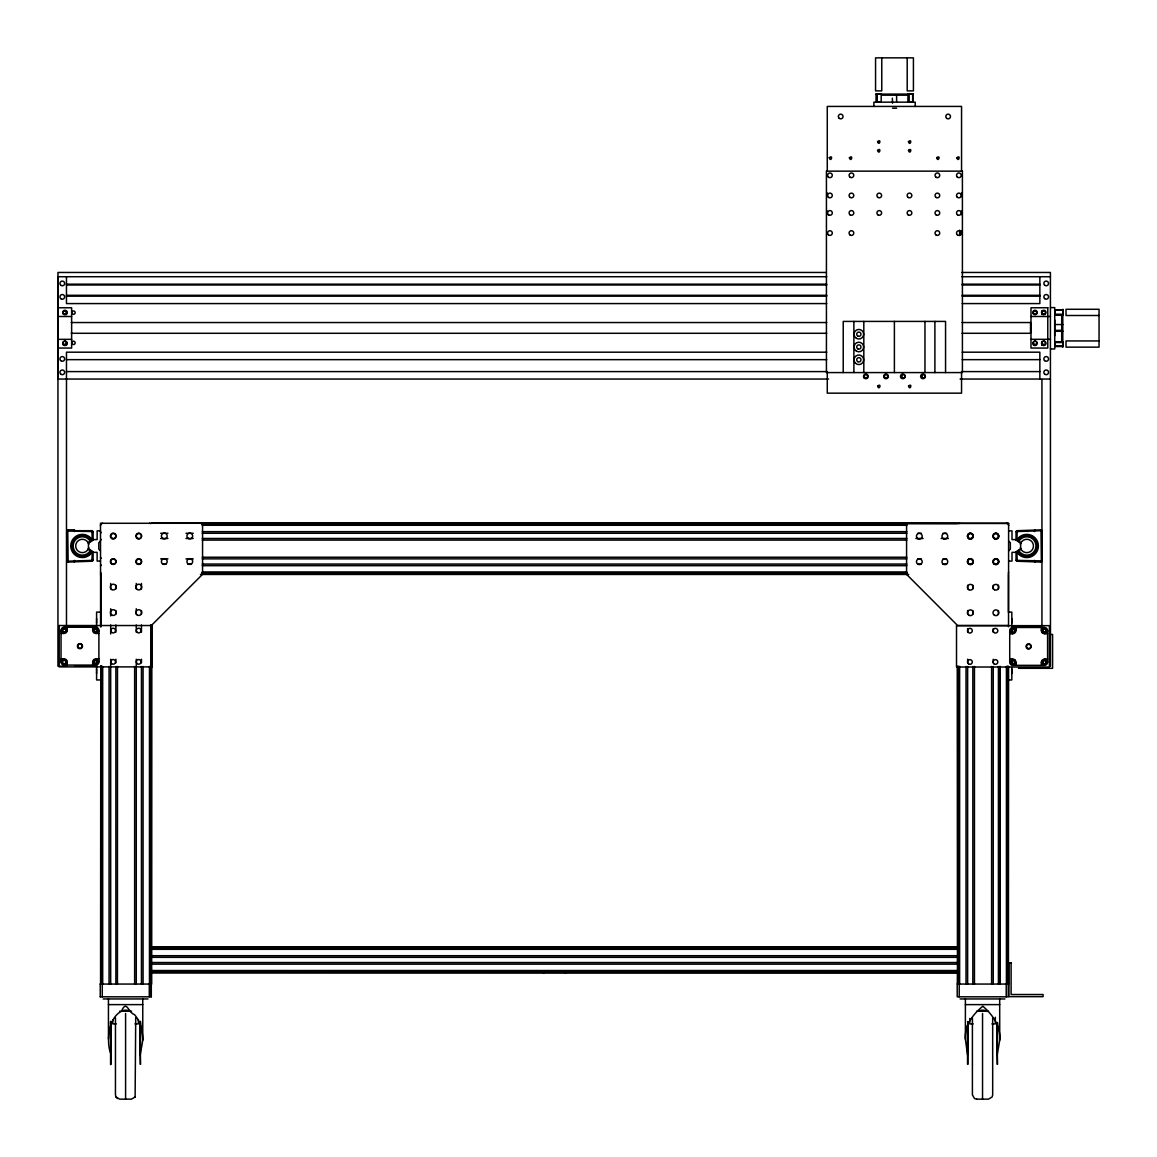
<?xml version="1.0" encoding="UTF-8"?>
<svg xmlns="http://www.w3.org/2000/svg" width="1157" height="1157" viewBox="0 0 1157 1157"><rect width="100%" height="100%" fill="white"/><g stroke="black" fill="none" stroke-linecap="round" stroke-linejoin="round"><path stroke-width="1.5" d="M96.595 660.314L96.595 679.969L100.861 679.94L100.861 665.665M96.595 631.751L96.595 612.096L100.861 612.125L100.861 626.4M110.58 1064.671L110.58 1021.79M110.595 1021.457L110.942 1047.447M110.942 1064.339L110.942 1021.457M140.257 1064.339L140.228 1047.447L140.59 1064.339M140.257 1021.457L140.228 1054.794L140.576 1021.457M967.541 1064.339L967.541 1025.348M967.541 1024.712L967.888 1047.447M967.888 1064.339L967.859 1021.457L967.527 1054.794L965.386 1039.145L965.386 998.954M997.204 1064.339L997.189 1047.447L997.551 1064.339M997.204 1022.542L997.189 1054.794L997.551 1022.542M1007.559 667.459L1007.559 679.954L1011.825 679.954L1011.825 667.444M1011.825 663.887L1011.825 660.329M1011.825 631.765L1011.825 612.111L1008.976 612.125M140.503 1023.395L140.315 1054.692L142.774 1040.172L142.745 998.954M997.45 1023.395L997.262 1054.692L999.72 1040.172L999.691 998.954M110.913 1021.79L110.942 1053.81C106.603 1045.06 107.023 1018.507 121.456 1011.29C126.619 999.098 128.225 1012.722 134.472 1014.602C140.633 1021.573 142.644 1031.104 142.774 1040.172M965.401 1039.145C964.475 1025.29 972.921 1014.255 982.857 1006.228C992.677 1014.776 1000.877 1026.172 999.72 1040.172M100.485 561.073L97.13 561.073L97.13 552.337L93.775 552.337L88.453 548.649L88.453 543.269L93.775 539.581L97.13 539.581L97.13 530.846L100.485 530.846M100.485 525.48L101.136 523.933M1008.644 572.267L1008.354 573.351M1008.644 530.861L1011.999 530.861L1011.999 539.596L1015.354 539.596L1020.676 543.284L1020.676 548.664L1015.354 552.352L1011.999 552.352L1011.999 561.073L1008.644 561.073M557.833 948.205L558.715 947.12M100.485 540.29L101.252 539.451M100.485 565.874L101.252 565.035M91.895 539.48L91.663 540.594A10.746 10.746 0 0 0 75.451 537.73A10.746 10.746 0 0 0 75.451 554.189A10.746 10.746 0 0 0 91.663 551.339L90.564 554.16A11.599 11.599 0 0 1 74.164 554.16A11.599 11.599 0 0 1 74.164 537.759A11.599 11.599 0 0 1 90.564 537.759L92.256 539.263L91.895 531.555L67.771 531.049L68.118 561.217L91.895 560.364L92.256 552.656L93.11 552.164L88.178 549.315M1017.249 552.453L1017.466 551.339A10.746 10.746 0 0 0 1033.678 554.203A10.746 10.746 0 0 0 1033.678 537.745A10.746 10.746 0 0 0 1017.466 540.594L1018.565 537.759A11.599 11.599 0 0 1 1034.98 537.759A11.599 11.599 0 0 1 1034.98 554.174A11.599 11.599 0 0 1 1018.565 554.174L1016.887 552.67L1017.234 560.378L1041.358 560.885L1041.011 530.701L1017.234 531.555L1016.887 539.278L1016.034 539.769L1020.951 542.619M135.123 1097.01L135.716 1017.755M73.947 530.701L74.308 529.848L75.162 530.701L92.256 530.701L93.11 531.555L93.11 539.755L88.178 542.604M74.8 531.555L75.162 530.701M74.308 529.848L67.771 529.848L66.918 530.701L66.918 561.217L67.771 562.071L68.118 561.217M91.895 531.555L92.256 530.701M1020.951 549.329L1016.034 552.178L1016.034 560.378L1016.887 561.232L1017.234 560.378M1041.011 530.701L1041.358 529.863L1042.211 530.701L1042.211 561.232L1041.358 562.085L1016.887 561.232M1033.982 561.232L1034.329 560.378M1034.835 562.085L1035.182 561.232M542.011 948.205L543.906 947.12M135.152 1097.01L131.435 1099.15L119.706 1099.15L116.018 1097.01L115.454 1094.869L115.469 1017.755M67.771 562.071L92.256 561.217L93.11 560.364L93.11 552.164M100.485 541.057L98.793 542.763L98.793 549.156L100.485 550.862M66.253 626.559L92.705 626.226M151.524 625.344L202.562 574.32L202.562 523.282M1016.034 539.769L1016.034 531.555L1016.887 530.701L1041.358 529.863M1008.644 550.877L1010.35 549.17L1010.35 542.778L1008.644 541.071M101.585 523.571L102.684 523.282M958.574 523.571L959.659 523.282M566.192 972.401L565.108 972.704M92.256 531.902L93.11 531.555M66.918 561.217L67.771 560.87M1041.358 531.063L1042.211 530.701M1016.034 560.378L1016.887 560.031M875.56 94.107L913.423 94.107M881.692 95.178L907.276 95.178M892.351 98.157L892.539 103.19M908.115 101.932L912.801 101.932L912.801 93.876L908.115 93.876L907.97 102.163M892.539 108.208L896.617 108.208M826.243 272.459L57.951 272.459L57.951 666.186L66.484 666.186M961.829 272.459L1050.411 272.459L1050.469 666.186M826.763 276.725L57.951 276.725L58.038 379.048L828.571 379.048M961.829 276.725L1050.469 276.725M66.47 284.174L826.763 284.174M962.205 284.174L1039.854 284.174M66.47 284.998L826.763 284.998M962.205 284.998L1039.854 284.998M66.47 295.31L826.763 295.31M962.205 295.31L1039.854 295.31M66.47 296.12L826.763 296.12M962.205 296.12L1039.854 296.12M826.763 303.582L66.47 303.582L66.47 276.725M962.205 303.582L1039.854 303.582L1039.854 276.725M1050.469 307.603L1054.736 307.603L1054.736 348.966L1050.469 348.966M58.212 307.776L71.633 307.776L71.633 348.055L58.212 348.055M1054.736 310.047L1062.791 310.047M1054.967 314.241L1063.023 314.241M1054.736 314.733L1062.791 314.733M1099.049 315.499L1066.016 315.499L1066.016 309.281L1099.049 309.281L1099.049 347.143L1066.016 347.143L1066.016 340.939L1099.049 340.939M58.212 316.497L71.633 316.497M1030.988 316.483L1050.469 316.483M71.228 322.543L826.72 322.543M962.06 322.543L1030.525 322.543L1030.525 333.288L962.06 333.288M1054.692 324.553L1063.095 324.553M1055.198 330.352L1061.707 330.352M1054.692 331.278L1063.095 331.278M71.228 333.288L826.72 333.288M58.212 339.334L71.633 339.334M1030.988 339.319L1050.469 339.319M1054.736 341.691L1063.023 341.836L1063.023 346.536L1054.967 346.536L1054.967 341.836M1054.967 342.515L1063.023 342.515M1054.967 345.871L1063.023 345.871M826.763 352.191L66.47 352.191L66.47 379.048M962.205 352.191L1039.854 352.191L1039.854 379.048M66.47 359.653L826.763 359.653M962.205 359.653L1039.854 359.653M66.47 371.599L826.763 371.599M962.205 371.599L1039.854 371.599M960.079 379.048L1050.469 379.048M1008.528 626.776L1008.615 523.282L100.485 523.282L100.659 626.776L100.76 574.451M1008.644 523.456L151.654 523.08L957.446 523.6M202.244 523.731L906.857 523.731M202.244 523.947L906.857 523.947M202.244 524.179L906.857 524.179M202.244 524.439L906.857 524.439M202.244 524.714L906.857 524.714M202.244 525.278L906.857 525.278M202.244 531.656L906.857 531.656M160.693 533.276L167.924 533.276M185.988 533.276L193.219 533.276M202.244 533.276L906.857 533.276M917.689 533.276L921.305 533.276M942.984 533.276L946.6 533.276M160.693 538.468L167.924 538.468M185.988 538.468L193.219 538.468M202.244 538.468L906.857 538.468M915.881 538.468L923.112 538.468M941.176 538.468L948.407 538.468M202.244 540.088L906.857 540.088M202.244 557.24L906.857 557.24M160.693 558.86L167.924 558.86M185.988 558.86L193.219 558.86M202.244 558.86L906.857 558.86M917.689 558.86L921.305 558.86M942.984 558.86L946.6 558.86M162.501 564.052L166.116 564.052M187.796 564.052L191.411 564.052M202.244 564.052L906.857 564.052M917.689 564.052L921.305 564.052M942.984 564.052L946.6 564.052M202.244 565.672L906.857 565.672M202.244 572.064L906.857 572.064M202.244 572.628L906.857 572.628M202.244 572.903L906.857 572.903M202.244 573.163L906.857 573.163M202.244 573.395L906.857 573.351M202.244 573.597L906.857 573.612M202.244 573.959L906.857 573.8M202.244 574.089L906.857 574.089M100.471 574.451L101.324 574.451M200.436 574.451L908.664 574.451M1008.644 625.518L957.606 625.518L906.538 574.32M74.771 625.894L96.595 625.879M1011.825 625.894L1033.649 625.908M64.127 627.224L95.785 627.224M1012.823 627.484L1044.482 627.484M61.032 633.429L64.127 633.429M95.785 633.429L98.895 633.429M1009.728 633.689L1012.823 633.689M1044.482 633.689L1047.591 633.689M1050.469 634.47L1052.595 634.47L1052.595 668.312L1018.478 668.312M61.032 658.868L64.127 658.868M95.785 658.868L98.895 658.868M1009.728 659.128L1012.823 659.128M1044.482 659.128L1047.591 659.128M64.127 665.087L95.785 665.087M1012.823 665.347L1044.482 665.347M74.771 666.186L96.595 666.172M151.654 947.12L957.446 947.12M151.654 947.294L957.446 947.294M151.654 947.424L957.446 947.424M151.654 947.771L957.446 947.771M151.654 947.988L957.446 947.988M151.654 948.234L957.446 948.234M151.654 948.48L957.446 948.48M151.654 948.754L957.446 948.754M151.654 949.318L957.446 949.318M151.654 955.711L957.446 955.711M151.654 957.331L957.446 957.331M151.654 962.523L957.446 962.523M151.654 964.143L957.446 964.143M151.654 970.521L957.446 970.521M151.654 971.099L957.446 971.099M151.654 971.359L957.446 971.359M151.654 971.62L957.446 971.62M151.654 971.866L957.446 971.866M151.654 972.082L957.446 972.082M151.654 972.27L957.446 972.43M151.654 972.545L957.446 972.545M151.654 972.704L957.446 972.719M100.254 984.057L151.654 984.057L151.581 956.998M1008.615 984.057L957.201 984.057L957.201 996.813L1008.239 996.813L1008.311 666.475M100.24 996.813L151.292 996.813L151.466 624.982M103.204 998.954L147.966 998.954M960.151 998.954L1004.912 998.954M108.44 1004.623L142.774 1004.623M965.401 1004.623L999.72 1004.623M119.619 1011.247L131.565 1011.247M976.58 1011.247L988.512 1011.247M116.221 1023.902L112.779 1023.902L112.808 1019.707M134.95 1023.902L138.392 1023.902L138.392 1019.707M973.167 1023.902L969.725 1023.902L969.754 1018.435M991.911 1023.902L995.338 1023.902L995.338 1017.249M976.667 1099.15L988.411 1099.15L992.099 1097.01L992.677 1094.869L992.677 1017.755M1006.46 523.282L1007.545 523.571M149.47 523.282L150.569 523.571M565.108 947.12L567.002 948.205M543.906 972.704L542.807 972.401M550.284 947.12L551.18 948.205M976.682 1099.15L974.527 1098.572L972.401 1094.869L972.415 1017.755M1016.034 531.555L1016.887 531.916M1041.358 560.885L1042.211 561.232M66.918 530.701L67.771 531.049M92.256 560.017L93.11 560.364M101.252 532.697L100.485 531.858M101.252 558.281L100.514 557.587M1016.034 552.178L1016.887 552.67M92.256 539.263L93.11 539.755M1042.168 626.559L1015.716 626.559M116.047 1097.01L117.595 1098.572M101.136 573.814L100.485 572.267M1008.354 524.381L1008.644 525.48M1034.835 529.863L1035.182 530.701M1033.982 530.701L1034.329 531.555M1041.011 561.232L1041.358 562.085M1016.887 530.701L1017.234 531.555M91.895 560.364L92.256 561.217M67.771 529.848L68.118 530.701M74.8 560.364L75.162 561.217M73.947 561.217L74.308 562.071M1062.791 309.281L1062.791 347.143M1061.707 315.427L1061.707 341.011M1054.692 319.911L1054.692 335.892M1047.591 630.579L1047.591 662.238A3.109 3.109 0 0 1 1042.934 664.928A3.109 3.109 0 0 1 1042.934 659.548A3.109 3.109 0 0 1 1047.591 662.238M1041.936 310.973L1041.936 314.588M1041.936 341.633L1041.936 345.234M1041.936 379.496L1041.936 631.924M1041.936 660.777L1041.936 664.378M1041.387 627.484L1041.387 630.579M1041.387 662.238L1041.387 665.347M1015.933 627.484L1015.933 630.579A3.109 3.109 0 0 1 1011.276 633.269A3.109 3.109 0 0 1 1011.276 627.889A3.109 3.109 0 0 1 1015.933 630.579M1015.933 662.238A3.109 3.109 0 0 1 1011.276 664.928A3.109 3.109 0 0 1 1011.276 659.548A3.109 3.109 0 0 1 1015.933 662.238L1015.933 665.347M1011.825 618.662L1011.825 620.499M1011.825 621.251L1011.825 623.045M1011.825 629.408L1011.825 632.908M1011.825 660.936L1011.825 664.436M1011.825 669.035L1011.825 670.829M1011.825 671.595L1011.825 673.417M1009.728 630.579L1009.728 662.238M1008.528 666.475L1008.441 984.057M1008.427 574.451L1008.427 612.342M1008.152 666.475L1007.964 984.057M1007.747 666.475L1007.747 984.057M1007.516 666.475L1007.516 984.057M1007.255 666.475L1007.255 984.057M1006.98 666.475L1006.98 984.057M1006.416 666.475L1006.416 984.057M1006.228 984.057L1006.228 996.813M1000.038 666.475L1000.038 984.057M999.966 666.475L999.966 984.057M998.419 585.283L998.419 588.884M998.419 610.534L998.419 614.15M998.419 666.475L998.419 984.057M993.227 585.283L993.227 588.884M993.227 628.584L993.227 632.199M993.227 659.259L993.227 662.874M993.227 666.475L993.227 984.057M991.607 666.475L991.607 984.057M982.539 1013.46L982.539 1099.15M974.454 666.475L974.454 984.057M972.835 585.283L972.835 588.884M972.835 610.534L972.835 614.15M972.835 666.475L972.835 984.057M967.859 1021.79L967.888 1053.81M967.642 585.283L967.642 588.884M967.642 610.534L967.642 614.15M967.642 628.584L967.642 632.199M967.642 659.259L967.642 662.874M967.642 666.475L967.642 984.057M966.023 666.475L966.023 984.057M961.554 171.352L961.554 106.43L827.269 106.43L827.269 171.352M961.554 192.988L961.554 196.603M961.554 211.022L961.554 214.624M961.554 230.865L961.554 234.466M961.554 371.513L961.554 393.163L827.269 393.163L827.269 371.513M959.616 230.171L959.616 235.507M959.63 666.475L959.63 984.057M959.066 666.475L959.225 996.813M958.791 666.475L958.791 984.057M958.531 984.057L958.531 666.475L958.3 984.057M958.068 666.475L958.083 984.057M957.866 666.475L957.895 984.057M957.591 666.475L957.736 949.767M957.736 956.998L957.606 964.215M957.736 971.432L957.606 984.057M957.418 666.475L957.446 956.593M957.446 956.998L957.446 984.057M945.558 372.583L945.558 321.415L843.222 321.415L843.222 372.583M934.899 321.415L934.899 372.583M924.964 321.415L924.964 372.583M915.23 106.43L915.23 102.163L873.868 102.163L873.868 106.43M912.656 94.107L912.656 102.163M908.78 93.876L908.78 101.932M908.635 94.107L908.635 102.163M907.204 57.85L907.204 90.882L913.423 90.882L913.423 57.85L875.56 57.85L875.56 90.882L881.764 90.882L881.764 57.85M906.582 523.456L906.582 574.479M896.617 95.178L896.617 101.7M894.39 321.415L894.39 372.583M877.151 93.876L877.151 101.932M876.312 94.107L876.312 102.163M863.816 321.415L863.816 372.583M853.88 321.415L853.88 372.583M827.269 192.988L827.269 196.603M827.269 211.022L827.269 214.624M151.639 624.982L151.654 956.593M151.191 624.982L151.263 996.813M151.003 624.982L151.017 984.057M150.8 666.475L150.569 984.057M150.309 666.475L150.309 984.057M150.034 666.475L150.034 984.057M149.47 666.475L149.47 984.057M149.282 984.057L149.282 996.813M143.078 666.475L143.078 984.057M141.458 583.475L141.458 588.884M141.458 610.534L141.458 614.15M141.458 624.982L141.458 632.199M141.458 659.259L141.458 662.874M141.458 666.475L141.458 984.057M136.266 583.475L136.266 588.884M136.266 608.741L136.266 614.15M136.266 624.982L136.266 632.199M136.266 659.259L136.266 984.057M134.646 666.475L134.646 984.057M125.592 1013.46L125.592 1099.15M117.493 666.475L117.436 984.057M115.874 585.283L115.874 588.884M115.874 610.534L115.874 614.15M115.874 624.982L115.874 632.199M115.874 659.259L115.874 662.874M115.874 666.475L115.874 984.057M110.682 583.475L110.682 588.884M110.682 608.741L110.682 615.958M110.682 624.982L110.682 633.993M110.682 659.259L110.682 984.057M109.062 666.475L109.062 984.057M108.44 998.954L108.454 1039.145M102.684 666.475L102.684 984.057M102.12 666.475L102.264 996.813M101.845 666.475L101.845 984.057M101.585 666.475L101.585 984.057M101.353 666.475L101.353 984.057M101.107 574.451L100.948 626.776M101.136 666.475L100.948 984.057M100.789 984.057L100.789 666.475L100.572 984.057M100.24 984.057L100.254 996.813M98.895 630.319L98.895 661.978M96.595 618.662L96.595 620.412M96.595 621.295L96.595 623.03M96.595 629.379L96.595 632.893M96.595 660.922L96.595 664.422M96.595 669.035L96.595 670.771M96.595 671.653L96.595 673.403M92.676 627.224L92.676 630.319M92.676 661.978L92.676 665.087M67.236 627.224L67.236 630.319A3.109 3.109 0 0 1 62.579 633.009A3.109 3.109 0 0 1 62.579 627.629A3.109 3.109 0 0 1 67.236 630.319M67.236 661.978A3.109 3.109 0 0 1 62.579 664.668A3.109 3.109 0 0 1 62.579 659.288A3.109 3.109 0 0 1 67.236 661.978L67.236 665.087M66.484 310.973L66.484 314.588M66.484 341.633L66.484 345.234M66.484 379.496L66.484 631.924M66.484 660.777L66.484 664.378M61.032 630.319L61.032 661.978M994.413 533.536A2.893 2.893 0 0 1 998.346 534.592A2.893 2.893 0 0 1 997.291 538.54M996.596 538.829A2.893 2.893 0 0 1 993.357 537.484M993.357 534.592A2.893 2.893 0 0 1 993.805 533.999M967.831 534.592A2.893 2.893 0 0 1 971.779 533.536A2.893 2.893 0 0 1 972.835 537.484M972.372 538.077A2.893 2.893 0 0 1 971.779 538.54M971.085 538.829A2.893 2.893 0 0 1 967.541 535.301M968.886 559.062A2.893 2.893 0 0 1 972.835 560.118A2.893 2.893 0 0 1 971.779 564.066M971.085 564.341A2.893 2.893 0 0 1 967.541 560.812M967.831 560.118A2.893 2.893 0 0 1 968.293 559.511M994.413 559.062A2.893 2.893 0 0 1 998.346 560.118A2.893 2.893 0 0 1 997.291 564.066M996.596 564.341A2.893 2.893 0 0 1 993.357 562.996M993.357 560.118A2.893 2.893 0 0 1 993.805 559.511M978.403 1011.29A8.316 8.273 -7.6 0 1 987.311 1011.551M121.456 1011.29A8.316 8.273 -7.6 0 1 130.351 1011.551M1013.951 660.17A2.357 2.357 0 0 1 1014.891 663.366M1014.053 664.248A2.357 2.357 0 0 1 1010.683 663.192A2.357 2.357 0 0 1 1012.158 659.982M1014.443 628.873A2.357 2.357 0 0 1 1014.53 632.199M1011.204 632.286A2.357 2.357 0 0 1 1012.765 628.237M1044.699 628.801A1.678 1.678 0 0 1 1045.711 631.36A1.678 1.678 0 0 1 1042.949 631.433A1.678 1.678 0 0 1 1043.831 628.83M1045.436 628.367A2.357 2.357 0 0 1 1045.538 632.445M1042.688 632.141A2.357 2.357 0 0 1 1042.602 628.815M1043.093 660.907A1.678 1.678 0 0 1 1045.87 661.442A1.678 1.678 0 0 1 1044.207 663.728A1.678 1.678 0 0 1 1042.833 661.254M1045.436 659.996A2.357 2.357 0 0 1 1046.376 663.178A2.357 2.357 0 0 1 1043.18 664.118M1042.688 663.756A2.357 2.357 0 0 1 1042.023 661.5M93.529 630.984A2.357 2.357 0 0 1 94.932 628.135A2.357 2.357 0 0 1 97.897 629.278A2.357 2.357 0 0 1 97.014 632.329M94.657 632.387A2.357 2.357 0 0 1 94.165 632.026M96.913 659.909A2.357 2.357 0 0 1 97.622 663.438A2.357 2.357 0 0 1 94.021 663.54A2.357 2.357 0 0 1 94.556 659.967M66.6 662.672A2.357 2.357 0 0 1 66.007 663.742M65.53 664.132A2.357 2.357 0 0 1 62.304 663.351A2.357 2.357 0 0 1 63.085 660.112M65.428 660.054A2.357 2.357 0 0 1 66.556 661.457M66.6 631.057A2.357 2.357 0 0 1 66.007 632.127M62.695 632.199A2.357 2.357 0 0 1 65.428 628.439M65.935 628.801A2.357 2.357 0 0 1 66.556 629.842M93.674 660.994A1.851 1.851 0 0 1 93.196 662.773M93.196 629.278A1.851 1.851 0 0 1 93.674 631.057M1015.224 631.91A1.851 1.851 0 0 1 1015.224 629.292M1015.224 662.802A1.851 1.851 0 0 1 1015.224 660.184M88.843 547.695A6.711 6.711 0 0 1 78.517 551.455A6.711 6.711 0 0 1 78.517 540.464A6.711 6.711 0 0 1 88.843 544.224M90.318 550.558A9.198 9.198 0 0 1 76.449 553.003A9.198 9.198 0 0 1 76.449 538.916A9.198 9.198 0 0 1 90.318 541.36M91.215 551.079A10.225 10.225 0 0 1 75.784 553.798A10.225 10.225 0 0 1 75.784 538.121A10.225 10.225 0 0 1 91.215 540.854M1020.286 544.238A6.711 6.711 0 0 1 1030.627 540.478A6.711 6.711 0 0 1 1030.627 551.47A6.711 6.711 0 0 1 1020.286 547.709M1018.811 541.375A9.198 9.198 0 0 1 1032.68 538.931A9.198 9.198 0 0 1 1032.68 553.017A9.198 9.198 0 0 1 1018.811 550.573M1017.914 540.854A10.225 10.225 0 0 1 1033.346 538.135A10.225 10.225 0 0 1 1033.346 553.813A10.225 10.225 0 0 1 1017.914 551.079M59.209 625.532L59.195 666.895L152.102 666.895L152.117 625.532L59.209 625.532M956.521 625.662L956.506 667.025L1049.399 667.025L1049.413 625.662L956.521 625.662M877.556 150.453C879.508 155.747 881.576 146.476 877.556 150.453M849.397 157.771C851.133 163.151 853.591 153.968 849.397 157.771M877.57 141.631C879.306 147.026 881.764 137.842 877.57 141.631M908.447 141.675C910.169 147.055 912.627 137.871 908.447 141.675M956.839 157.771C958.56 163.151 961.033 153.968 956.839 157.771M908.476 150.323C909.981 155.776 912.83 146.708 908.476 150.323M829.28 157.685C830.668 163.166 833.705 154.156 829.28 157.685M908.534 385.961C909.807 391.471 913.018 382.519 908.534 385.961M877.686 385.975C878.944 391.485 882.169 382.533 877.686 385.975M936.751 157.627C937.864 163.166 941.335 154.315 936.751 157.627M881.186 93.876L876.485 93.876L876.485 101.932L881.186 101.932L881.186 93.876M962.407 171.149L826.431 171.149L826.431 372.583L962.407 372.583L962.407 171.149M1047.779 307.762L1030.988 307.762L1030.988 348.055L1047.779 348.055L1047.779 307.762M1063.023 310.221L1054.967 310.221L1054.967 314.921L1063.023 314.921L1063.023 310.221M1011.102 962.798L1008.976 962.798L1008.976 996.654L1043.079 996.654L1043.079 994.514L1011.102 994.514L1011.102 962.798M111.81 538.54A2.893 2.893 0 0 0 116.134 536.038A2.893 2.893 0 0 0 111.81 533.536A2.893 2.893 0 0 0 111.81 538.54M137.321 538.54A2.893 2.893 0 0 0 141.646 536.038A2.893 2.893 0 0 0 137.321 533.536A2.893 2.893 0 0 0 137.321 538.54M137.321 564.066A2.893 2.893 0 0 0 141.646 561.564A2.893 2.893 0 0 0 137.321 559.062A2.893 2.893 0 0 0 137.321 564.066M111.81 564.066A2.893 2.893 0 0 0 116.134 561.564A2.893 2.893 0 0 0 111.81 559.062A2.893 2.893 0 0 0 111.81 564.066M994.442 538.714A2.893 2.893 0 0 0 998.766 536.212A2.893 2.893 0 0 0 994.442 533.71A2.893 2.893 0 0 0 994.442 538.714M968.93 538.714A2.893 2.893 0 0 0 973.254 536.212A2.893 2.893 0 0 0 968.93 533.71A2.893 2.893 0 0 0 968.93 538.714M943.403 538.714A2.893 2.893 0 0 0 947.742 536.212A2.893 2.893 0 0 0 943.403 533.71A2.893 2.893 0 0 0 943.403 538.714M917.891 538.714A2.893 2.893 0 0 0 922.216 536.212A2.893 2.893 0 0 0 917.891 533.71A2.893 2.893 0 0 0 917.891 538.714M917.891 564.226A2.893 2.893 0 0 0 922.216 561.723A2.893 2.893 0 0 0 917.891 559.221A2.893 2.893 0 0 0 917.891 564.226M943.403 564.226A2.893 2.893 0 0 0 947.742 561.723A2.893 2.893 0 0 0 943.403 559.221A2.893 2.893 0 0 0 943.403 564.226M968.93 564.226A2.893 2.893 0 0 0 973.254 561.723A2.893 2.893 0 0 0 968.93 559.221A2.893 2.893 0 0 0 968.93 564.226M994.442 564.226A2.893 2.893 0 0 0 998.766 561.723A2.893 2.893 0 0 0 994.442 559.221A2.893 2.893 0 0 0 994.442 564.226M994.442 589.737A2.893 2.893 0 0 0 998.766 587.235A2.893 2.893 0 0 0 994.442 584.748A2.893 2.893 0 0 0 994.442 589.737M968.93 589.737A2.893 2.893 0 0 0 973.254 587.235A2.893 2.893 0 0 0 968.93 584.748A2.893 2.893 0 0 0 968.93 589.737M994.442 615.264A2.893 2.893 0 0 0 998.766 612.762A2.893 2.893 0 0 0 994.442 610.26A2.893 2.893 0 0 0 994.442 615.264M968.93 615.264A2.893 2.893 0 0 0 973.254 612.762A2.893 2.893 0 0 0 968.93 610.26A2.893 2.893 0 0 0 968.93 615.264M162.833 538.54A2.893 2.893 0 0 0 167.172 536.038A2.893 2.893 0 0 0 162.833 533.536A2.893 2.893 0 0 0 162.833 538.54M187.752 538.077A2.893 2.893 0 0 0 192.583 536.79A2.893 2.893 0 0 0 189.054 533.247A2.893 2.893 0 0 0 187.752 538.077M188.36 564.066A2.893 2.893 0 0 0 192.684 561.564A2.893 2.893 0 0 0 188.36 559.062A2.893 2.893 0 0 0 188.36 564.066M162.833 564.066A2.893 2.893 0 0 0 167.172 561.564A2.893 2.893 0 0 0 162.833 559.062A2.893 2.893 0 0 0 162.833 564.066M111.81 589.578A2.893 2.893 0 0 0 116.134 587.076A2.893 2.893 0 0 0 111.81 584.574A2.893 2.893 0 0 0 111.81 589.578M136.728 589.115A2.893 2.893 0 0 0 141.559 587.828A2.893 2.893 0 0 0 138.016 584.285A2.893 2.893 0 0 0 136.728 589.115M111.81 615.09A2.893 2.893 0 0 0 116.134 612.588A2.893 2.893 0 0 0 111.81 610.086A2.893 2.893 0 0 0 111.81 615.09M136.728 614.627A2.893 2.893 0 0 0 141.559 613.34A2.893 2.893 0 0 0 138.016 609.797A2.893 2.893 0 0 0 136.728 614.627M137.553 563.849A2.56 2.56 0 0 0 141.429 561.709A2.56 2.56 0 0 0 137.625 559.424A2.56 2.56 0 0 0 137.553 563.849M137.553 538.265A2.56 2.56 0 0 0 141.429 536.125A2.56 2.56 0 0 0 137.625 533.84A2.56 2.56 0 0 0 137.553 538.265M111.969 538.265A2.56 2.56 0 0 0 115.845 536.125A2.56 2.56 0 0 0 112.041 533.84A2.56 2.56 0 0 0 111.969 538.265M111.969 563.849A2.56 2.56 0 0 0 115.845 561.709A2.56 2.56 0 0 0 112.041 559.424A2.56 2.56 0 0 0 111.969 563.849M994.528 563.849A2.56 2.56 0 0 0 998.404 561.709A2.56 2.56 0 0 0 994.615 559.424A2.56 2.56 0 0 0 994.528 563.849M994.528 538.265A2.56 2.56 0 0 0 998.404 536.125A2.56 2.56 0 0 0 994.615 533.84A2.56 2.56 0 0 0 994.528 538.265M968.944 538.265A2.56 2.56 0 0 0 972.82 536.125A2.56 2.56 0 0 0 969.031 533.84A2.56 2.56 0 0 0 968.944 538.265M968.944 563.849A2.56 2.56 0 0 0 972.82 561.709A2.56 2.56 0 0 0 969.031 559.424A2.56 2.56 0 0 0 968.944 563.849M946.715 118.376A2.357 2.357 0 0 0 950.461 116.799A2.357 2.357 0 0 0 947.221 114.341A2.357 2.357 0 0 0 946.715 118.376M839.259 118.361A2.357 2.357 0 0 0 843.019 116.828A2.357 2.357 0 0 0 839.808 114.326A2.357 2.357 0 0 0 839.259 118.361M957.287 177.05A2.357 2.357 0 0 0 961.163 175.85A2.357 2.357 0 0 0 958.17 173.087A2.357 2.357 0 0 0 957.287 177.05M957.215 197.138A2.357 2.357 0 0 0 961.149 196.083A2.357 2.357 0 0 0 958.256 193.205A2.357 2.357 0 0 0 957.215 197.138M957.519 214.84A2.357 2.357 0 0 0 961.207 213.148A2.357 2.357 0 0 0 957.895 210.791A2.357 2.357 0 0 0 957.519 214.84M957.432 234.929A2.357 2.357 0 0 0 961.207 233.396A2.357 2.357 0 0 0 957.982 230.894A2.357 2.357 0 0 0 957.432 234.929M936.201 235.102A2.357 2.357 0 0 0 939.73 233.092A2.357 2.357 0 0 0 936.23 231.024A2.357 2.357 0 0 0 936.201 235.102M936.215 214.971A2.357 2.357 0 0 0 939.73 212.931A2.357 2.357 0 0 0 936.215 210.892A2.357 2.357 0 0 0 936.215 214.971M936.215 197.5A2.357 2.357 0 0 0 939.73 195.475A2.357 2.357 0 0 0 936.215 193.436A2.357 2.357 0 0 0 936.215 197.5M935.941 177.18A2.357 2.357 0 0 0 939.715 175.662A2.357 2.357 0 0 0 936.505 173.145A2.357 2.357 0 0 0 935.941 177.18M908.216 197.442A2.357 2.357 0 0 0 911.846 195.576A2.357 2.357 0 0 0 908.419 193.378A2.357 2.357 0 0 0 908.216 197.442M908.057 214.783A2.357 2.357 0 0 0 911.817 213.25A2.357 2.357 0 0 0 908.607 210.748A2.357 2.357 0 0 0 908.057 214.783M878.105 214.971A2.357 2.357 0 0 0 881.62 212.931A2.357 2.357 0 0 0 878.105 210.892A2.357 2.357 0 0 0 878.105 214.971M877.613 197.138A2.357 2.357 0 0 0 881.547 196.083A2.357 2.357 0 0 0 878.669 193.205A2.357 2.357 0 0 0 877.613 197.138M849.845 177.05A2.357 2.357 0 0 0 853.721 175.85A2.357 2.357 0 0 0 850.742 173.087A2.357 2.357 0 0 0 849.845 177.05M849.976 197.312A2.357 2.357 0 0 0 853.765 195.822A2.357 2.357 0 0 0 850.569 193.291A2.357 2.357 0 0 0 849.976 197.312M849.976 214.768A2.357 2.357 0 0 0 853.765 213.278A2.357 2.357 0 0 0 850.569 210.748A2.357 2.357 0 0 0 849.976 214.768M849.86 234.828A2.357 2.357 0 0 0 853.736 233.555A2.357 2.357 0 0 0 850.713 230.836A2.357 2.357 0 0 0 849.86 234.828M828.441 234.871A2.357 2.357 0 0 0 832.259 233.483A2.357 2.357 0 0 0 829.15 230.865A2.357 2.357 0 0 0 828.441 234.871M828.774 214.971A2.357 2.357 0 0 0 832.302 212.931A2.357 2.357 0 0 0 828.774 210.892A2.357 2.357 0 0 0 828.774 214.971M828.774 197.5A2.357 2.357 0 0 0 832.302 195.475A2.357 2.357 0 0 0 828.774 193.436A2.357 2.357 0 0 0 828.774 197.5M828.383 177.079A2.357 2.357 0 0 0 832.245 175.792A2.357 2.357 0 0 0 829.207 173.102A2.357 2.357 0 0 0 828.383 177.079M856.455 351.164A4.802 4.802 0 0 0 863.643 346.999A4.802 4.802 0 0 0 856.455 342.848A4.802 4.802 0 0 0 856.455 351.164M856.455 338.365A4.802 4.802 0 0 0 863.643 334.214A4.802 4.802 0 0 0 856.455 330.063A4.802 4.802 0 0 0 856.455 338.365M855.457 363.182A4.802 4.802 0 0 0 863.484 361.042A4.802 4.802 0 0 0 857.612 355.17A4.802 4.802 0 0 0 855.457 363.182M857.785 361.649A2.126 2.126 0 0 0 860.982 359.798A2.126 2.126 0 0 0 857.785 357.947A2.126 2.126 0 0 0 857.785 361.649M857.785 348.85A2.126 2.126 0 0 0 860.982 346.999A2.126 2.126 0 0 0 857.785 345.162A2.126 2.126 0 0 0 857.785 348.85M857.785 336.065A2.126 2.126 0 0 0 860.982 334.214A2.126 2.126 0 0 0 857.785 332.363A2.126 2.126 0 0 0 857.785 336.065M921.767 378.397A2.357 2.357 0 0 0 925.296 376.387A2.357 2.357 0 0 0 921.782 374.333A2.357 2.357 0 0 0 921.767 378.397M901.491 378.31A2.357 2.357 0 0 0 905.15 376.531A2.357 2.357 0 0 0 901.78 374.261A2.357 2.357 0 0 0 901.491 378.31M884.715 378.325A2.357 2.357 0 0 0 888.359 376.517A2.357 2.357 0 0 0 884.975 374.261A2.357 2.357 0 0 0 884.715 378.325M864.236 378.05A2.357 2.357 0 0 0 868.155 376.951A2.357 2.357 0 0 0 865.234 374.101A2.357 2.357 0 0 0 864.236 378.05M63.736 313.981A1.678 1.678 0 0 0 66.426 312.867A1.678 1.678 0 0 0 64.112 311.088A1.678 1.678 0 0 0 63.736 313.981M72.457 313.966A1.678 1.678 0 0 0 75.147 312.867A1.678 1.678 0 0 0 72.848 311.088A1.678 1.678 0 0 0 72.457 313.966M63.635 344.106A1.678 1.678 0 0 0 66.397 343.21A1.678 1.678 0 0 0 64.242 341.272A1.678 1.678 0 0 0 63.635 344.106M72.298 344.048A1.678 1.678 0 0 0 75.104 343.296A1.678 1.678 0 0 0 73.05 341.243A1.678 1.678 0 0 0 72.298 344.048M1042.847 314.053A1.678 1.678 0 0 0 1045.422 312.723A1.678 1.678 0 0 0 1042.978 311.161A1.678 1.678 0 0 0 1042.847 314.053M1033.837 313.836A1.678 1.678 0 0 0 1036.643 313.07A1.678 1.678 0 0 0 1034.589 311.031A1.678 1.678 0 0 0 1033.837 313.836M1034.17 344.309A1.678 1.678 0 0 0 1036.701 342.877A1.678 1.678 0 0 0 1034.199 341.402A1.678 1.678 0 0 0 1034.17 344.309M1042.717 344.179A1.678 1.678 0 0 0 1045.407 343.094A1.678 1.678 0 0 0 1043.122 341.301A1.678 1.678 0 0 0 1042.717 344.179M60.641 360.579A2.357 2.357 0 0 0 64.575 359.523A2.357 2.357 0 0 0 61.697 356.645A2.357 2.357 0 0 0 60.641 360.579M60.641 374A2.357 2.357 0 0 0 64.575 372.944A2.357 2.357 0 0 0 61.697 370.066A2.357 2.357 0 0 0 60.641 374M60.641 285.099A2.357 2.357 0 0 0 64.575 284.043A2.357 2.357 0 0 0 61.697 281.165A2.357 2.357 0 0 0 60.641 285.099M60.858 298.723A2.357 2.357 0 0 0 64.633 297.19A2.357 2.357 0 0 0 61.422 294.688A2.357 2.357 0 0 0 60.858 298.723M1044.612 285.157A2.357 2.357 0 0 0 1048.488 283.957A2.357 2.357 0 0 0 1045.494 281.194A2.357 2.357 0 0 0 1044.612 285.157M1044.54 298.52A2.357 2.357 0 0 0 1048.473 297.479A2.357 2.357 0 0 0 1045.595 294.601A2.357 2.357 0 0 0 1044.54 298.52M1044.54 360.579A2.357 2.357 0 0 0 1048.473 359.523A2.357 2.357 0 0 0 1045.595 356.645A2.357 2.357 0 0 0 1044.54 360.579M1044.67 374.13A2.357 2.357 0 0 0 1048.517 372.771A2.357 2.357 0 0 0 1045.422 370.124A2.357 2.357 0 0 0 1044.67 374.13M63.36 344.931A2.213 2.213 0 0 0 67.063 343.933A2.213 2.213 0 0 0 64.344 341.214A2.213 2.213 0 0 0 63.36 344.931M63.36 314.039A2.213 2.213 0 0 0 67.063 313.041A2.213 2.213 0 0 0 64.344 310.336A2.213 2.213 0 0 0 63.36 314.039M1033.461 344.931A2.213 2.213 0 0 0 1037.164 343.904A2.213 2.213 0 0 0 1034.43 341.214A2.213 2.213 0 0 0 1033.461 344.931M1042.428 345.133A2.213 2.213 0 0 0 1045.957 343.6A2.213 2.213 0 0 0 1042.862 341.315A2.213 2.213 0 0 0 1042.428 345.133M1033.519 314.097A2.213 2.213 0 0 0 1037.178 312.94A2.213 2.213 0 0 0 1034.358 310.351A2.213 2.213 0 0 0 1033.519 314.097M1042.269 314.111A2.213 2.213 0 0 0 1045.914 312.911A2.213 2.213 0 0 0 1043.064 310.351A2.213 2.213 0 0 0 1042.269 314.111M902.359 377.558A1.678 1.678 0 0 0 905.164 376.806A1.678 1.678 0 0 0 903.111 374.752A1.678 1.678 0 0 0 902.359 377.558M922.505 377.558A1.678 1.678 0 0 0 925.311 376.806A1.678 1.678 0 0 0 923.257 374.752A1.678 1.678 0 0 0 922.505 377.558M864.713 377.558A1.678 1.678 0 0 0 867.519 376.806A1.678 1.678 0 0 0 865.465 374.752A1.678 1.678 0 0 0 864.713 377.558M884.859 377.558A1.678 1.678 0 0 0 887.665 376.806A1.678 1.678 0 0 0 885.611 374.752A1.678 1.678 0 0 0 884.859 377.558M1011.97 663.713A1.707 1.707 0 0 0 1014.53 662.238A1.707 1.707 0 0 0 1011.97 660.763A1.707 1.707 0 0 0 1011.97 663.713M1043.628 663.713A1.707 1.707 0 0 0 1046.188 662.238A1.707 1.707 0 0 0 1043.628 660.763A1.707 1.707 0 0 0 1043.628 663.713M1043.628 632.055A1.707 1.707 0 0 0 1046.188 630.579A1.707 1.707 0 0 0 1043.628 629.104A1.707 1.707 0 0 0 1043.628 632.055M1011.97 632.055A1.707 1.707 0 0 0 1014.53 630.579A1.707 1.707 0 0 0 1011.97 629.104A1.707 1.707 0 0 0 1011.97 632.055M993.791 663.655A2.357 2.357 0 0 0 997.724 662.599A2.357 2.357 0 0 0 994.846 659.721A2.357 2.357 0 0 0 993.791 663.655M968.756 664.031A2.357 2.357 0 0 0 972.285 661.992A2.357 2.357 0 0 0 968.756 659.953A2.357 2.357 0 0 0 968.756 664.031M968.279 632.358A2.357 2.357 0 0 0 972.213 631.303A2.357 2.357 0 0 0 969.335 628.425A2.357 2.357 0 0 0 968.279 632.358M993.805 632.358A2.357 2.357 0 0 0 997.739 631.303A2.357 2.357 0 0 0 994.861 628.425A2.357 2.357 0 0 0 993.805 632.358M1042.283 632.778A3.109 3.109 0 0 0 1047.49 631.389A3.109 3.109 0 0 0 1043.686 627.586A3.109 3.109 0 0 0 1042.283 632.778M1027.156 647.92A2.126 2.126 0 0 0 1030.713 646.965A2.126 2.126 0 0 0 1028.11 644.348A2.126 2.126 0 0 0 1027.156 647.92M1027.373 648.629A2.56 2.56 0 0 0 1031.22 646.416A2.56 2.56 0 0 0 1027.373 644.189A2.56 2.56 0 0 0 1027.373 648.629M94.831 631.867A1.678 1.678 0 0 0 97.448 630.608A1.678 1.678 0 0 0 95.033 628.974A1.678 1.678 0 0 0 94.831 631.867M63.273 631.794A1.707 1.707 0 0 0 65.833 630.319A1.707 1.707 0 0 0 63.273 628.844A1.707 1.707 0 0 0 63.273 631.794M63.273 663.467A1.678 1.678 0 0 0 65.862 662.151A1.678 1.678 0 0 0 63.433 660.56A1.678 1.678 0 0 0 63.273 663.467M94.874 663.38A1.678 1.678 0 0 0 97.463 662.064A1.678 1.678 0 0 0 95.019 660.488A1.678 1.678 0 0 0 94.874 663.38M111.506 632.228A2.357 2.357 0 0 0 115.44 631.172A2.357 2.357 0 0 0 112.562 628.294A2.357 2.357 0 0 0 111.506 632.228M137.018 632.228A2.357 2.357 0 0 0 140.952 631.172A2.357 2.357 0 0 0 138.073 628.294A2.357 2.357 0 0 0 137.018 632.228M137.003 663.525A2.357 2.357 0 0 0 140.937 662.469A2.357 2.357 0 0 0 138.059 659.591A2.357 2.357 0 0 0 137.003 663.525M111.491 663.525A2.357 2.357 0 0 0 115.425 662.469A2.357 2.357 0 0 0 112.547 659.591A2.357 2.357 0 0 0 111.491 663.525M94.628 631.534A1.678 1.678 0 0 0 97.419 630.71A1.678 1.678 0 0 0 95.308 628.714A1.678 1.678 0 0 0 94.628 631.534M93.587 632.517A3.109 3.109 0 0 0 98.779 631.129A3.109 3.109 0 0 0 94.99 627.325A3.109 3.109 0 0 0 93.587 632.517M93.587 664.176A3.109 3.109 0 0 0 98.779 662.787A3.109 3.109 0 0 0 94.99 658.984A3.109 3.109 0 0 0 93.587 664.176M78.445 647.66A2.126 2.126 0 0 0 82.017 646.705A2.126 2.126 0 0 0 79.414 644.087A2.126 2.126 0 0 0 78.445 647.66M78.155 647.963A2.56 2.56 0 0 0 82.436 646.806A2.56 2.56 0 0 0 79.298 643.682A2.56 2.56 0 0 0 78.155 647.963M63.158 631.722A1.678 1.678 0 0 0 65.935 630.898A1.678 1.678 0 0 0 63.837 628.887A1.678 1.678 0 0 0 63.158 631.722"/></g></svg>
